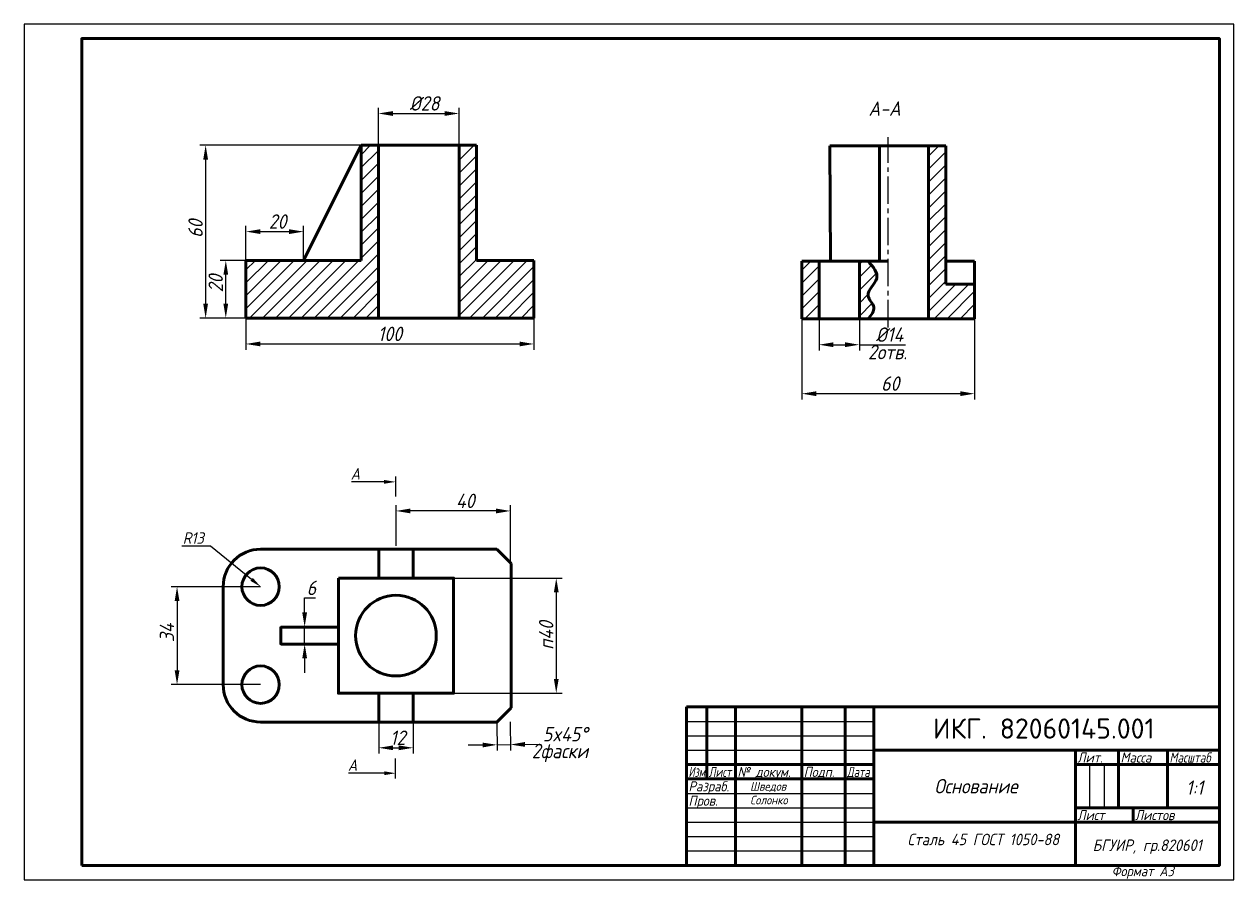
# Model space of a CAD drawing. Header units: millimetres. Extents: x 0 to 6560, y -3882 to 4246.
# Drawn here: x 0 to 420, y 0 to 297 of the extents above; entities that cross this region are included whole.
import ezdxf
from ezdxf import colors
from ezdxf.entities.mleader import LeaderData, LeaderLine
from ezdxf.math import Vec2, Vec3

# ---------------------------------------------------------------- set-up
doc = ezdxf.new("R2010")
doc.units = ezdxf.units.MM
doc.header["$LTSCALE"] = 0.5
doc.linetypes.add('осевая2', pattern=[28.575, 19.05, -3.175, 3.175, -3.175])
doc.layers.get('0').update_dxf_attribs({"lineweight": 60})
doc.layers.get('Defpoints').update_dxf_attribs({"color": 5})
doc.layers.add('1-оси', color=1, linetype='осевая2')
doc.layers.add('3-размеры', color=6, linetype='Continuous')
doc.layers.add('2-штриховка', color=7, linetype='Continuous', true_color=0x00c7c7)
doc.layers.add('4-текст', color=7, linetype='Continuous', true_color=0x00ad00)
doc.styles.get("Standard").update_dxf_attribs({"font": 'isocpeui.ttf', "width": 0.9})
doc.dimstyles.new('Standart', dxfattribs={"dimtxt": 5, "dimasz": 5, "dimexe": 2, "dimexo": 0, "dimgap": 1, "dimtad": 1, "dimtoh": 1, "dimdec": 0, "dimtxsty": 'Standard', "dimcen": 2.5, "dimadec": 0, "dimazin": 0, "dimtfac": 1, "dimtdec": 0, "dimtmove": 0, "dimatfit": 3, "dimldrblk": 'DOTSMALL', "dimfxl": 1, "dimarcsym": 0})

# ---------------------------------------------------------------- blocks, each defined once
blk = doc.blocks.new('*D2')
at = {"layer": '3-размеры', "color": 0, "lineweight": -2, "transparency": 16777216}
for p, q in [((117, 255), (61, 255)), ((63, 250), (63, 200)), ((77, 195), (61, 195))]:
    blk.add_line(p, q, dxfattribs=at)
at = {"layer": '3-размеры', "color": 0, "lineweight": 5, "transparency": 16777216}
for points in [[(62.17, 250), (63.83, 250), (63, 255)], [(62.17, 200), (63.83, 200), (63, 195)]]:
    blk.add_solid(points, dxfattribs=at)
at = {"layer": 'Defpoints', "color": 0, "lineweight": 5, "transparency": 16777216}
for p in [(117, 255), (63, 195), (77, 195)]:
    blk.add_point(p, dxfattribs=at)
at = {"layer": '3-размеры', "color": 0, "transparency": 16777216, "insert": (59.5, 226), "char_height": 5, "attachment_point": 5, "rotation": 90}
blk.add_mtext('60', dxfattribs=at)
blk = doc.blocks.new('_DotSmall')
at = {"color": 0, "linetype": 'ByBlock', "const_width": 0.5}
blk.add_lwpolyline([(-0.0625, 0, 1), (0.0625, 0, 1)], format="xyb", close=True, dxfattribs=at)
blk = doc.blocks.new('*D3')
at = {"layer": '3-размеры', "color": 0, "lineweight": -2, "transparency": 16777216}
for p, q in [((77, 215), (68, 215)), ((70, 200), (70, 210)), ((77, 195), (68, 195))]:
    blk.add_line(p, q, dxfattribs=at)
at = {"layer": '3-размеры', "color": 0, "lineweight": 5, "transparency": 16777216}
for points in [[(69.17, 210), (70.83, 210), (70, 215)], [(69.17, 200), (70.83, 200), (70, 195)]]:
    blk.add_solid(points, dxfattribs=at)
at = {"layer": 'Defpoints', "color": 0, "lineweight": 5, "transparency": 16777216}
for p in [(70, 215), (77, 215), (77, 195)]:
    blk.add_point(p, dxfattribs=at)
at = {"layer": '3-размеры', "color": 0, "transparency": 16777216, "insert": (66.5, 207), "char_height": 5, "attachment_point": 5, "rotation": 90}
blk.add_mtext('20', dxfattribs=at)
blk = doc.blocks.new('*D4')
at = {"layer": '3-размеры', "color": 0, "lineweight": -2, "transparency": 16777216}
for p, q in [((77, 195), (77, 184)), ((177, 195), (177, 184)), ((82, 186), (172, 186))]:
    blk.add_line(p, q, dxfattribs=at)
at = {"layer": '3-размеры', "color": 0, "lineweight": 5, "transparency": 16777216}
for points in [[(82, 186.83), (82, 185.17), (77, 186)], [(172, 186.83), (172, 185.17), (177, 186)]]:
    blk.add_solid(points, dxfattribs=at)
at = {"layer": 'Defpoints', "color": 0, "lineweight": 5, "transparency": 16777216}
for p in [(77, 195), (177, 195), (177, 186)]:
    blk.add_point(p, dxfattribs=at)
at = {"layer": '3-размеры', "color": 0, "transparency": 16777216, "insert": (127, 189.5), "char_height": 5, "attachment_point": 5}
blk.add_mtext('100', dxfattribs=at)
blk = doc.blocks.new('*D5')
at = {"layer": '3-размеры', "color": 0, "lineweight": -2, "transparency": 16777216}
for p, q in [((77, 215), (77, 227)), ((97, 215), (97, 227)), ((82, 225), (92, 225))]:
    blk.add_line(p, q, dxfattribs=at)
at = {"layer": '3-размеры', "color": 0, "lineweight": 5, "transparency": 16777216}
for points in [[(82, 225.83), (82, 224.17), (77, 225)], [(92, 225.83), (92, 224.17), (97, 225)]]:
    blk.add_solid(points, dxfattribs=at)
at = {"layer": 'Defpoints', "color": 0, "lineweight": 5, "transparency": 16777216}
for p in [(97, 225), (77, 215), (97, 215)]:
    blk.add_point(p, dxfattribs=at)
at = {"layer": '3-размеры', "color": 0, "transparency": 16777216, "insert": (88, 228.5), "char_height": 5, "attachment_point": 5}
blk.add_mtext('20', dxfattribs=at)
blk = doc.blocks.new('*D6')
at = {"layer": '3-размеры', "color": 0, "lineweight": -2, "transparency": 16777216}
for p, q in [((82.08, 101.75), (51.08, 101.75)), ((53.08, 96.75), (53.08, 72.75)), ((82.08, 67.75), (51.08, 67.75))]:
    blk.add_line(p, q, dxfattribs=at)
at = {"layer": '3-размеры', "color": 0, "lineweight": 5, "transparency": 16777216}
for points in [[(52.25, 96.75), (53.91, 96.75), (53.08, 101.75)], [(52.25, 72.75), (53.91, 72.75), (53.08, 67.75)]]:
    blk.add_solid(points, dxfattribs=at)
at = {"layer": 'Defpoints', "color": 0, "lineweight": 5, "transparency": 16777216}
for p in [(82.08, 101.75), (53.08, 67.75), (82.08, 67.75)]:
    blk.add_point(p, dxfattribs=at)
at = {"layer": '3-размеры', "color": 0, "transparency": 16777216, "insert": (49.58, 85.75), "char_height": 5, "attachment_point": 5, "rotation": 90}
blk.add_mtext('34', dxfattribs=at)
blk = doc.blocks.new('*D7')
at = {"layer": '3-размеры', "color": 0, "lineweight": -2, "transparency": 16777216}
for p, q in [((123, 255), (123, 268)), ((128, 266), (146, 266)), ((151, 255), (151, 268))]:
    blk.add_line(p, q, dxfattribs=at)
at = {"layer": '3-размеры', "color": 0, "lineweight": 5, "transparency": 16777216}
for points in [[(128, 266.83), (128, 265.17), (123, 266)], [(146, 266.83), (146, 265.17), (151, 266)]]:
    blk.add_solid(points, dxfattribs=at)
at = {"layer": 'Defpoints', "color": 0, "lineweight": 5, "transparency": 16777216}
for p in [(151, 266), (123, 255), (151, 255)]:
    blk.add_point(p, dxfattribs=at)
at = {"layer": '3-размеры', "color": 0, "transparency": 16777216, "insert": (139, 269.5), "char_height": 5, "attachment_point": 5}
blk.add_mtext('%%C28', dxfattribs=at)
blk = doc.blocks.new('*D8')
at = {"layer": '3-размеры', "color": 0, "lineweight": -2, "transparency": 16777216}
for p, q in [((149.08, 104.75), (186.74, 104.75)), ((184.74, 99.75), (184.74, 69.75)), ((149.08, 64.75), (186.74, 64.75))]:
    blk.add_line(p, q, dxfattribs=at)
at = {"layer": '3-размеры', "color": 0, "lineweight": 5, "transparency": 16777216}
for points in [[(183.91, 99.75), (185.58, 99.75), (184.74, 104.75)], [(183.91, 69.75), (185.58, 69.75), (184.74, 64.75)]]:
    blk.add_solid(points, dxfattribs=at)
at = {"layer": 'Defpoints', "color": 0, "lineweight": 5, "transparency": 16777216}
for p in [(149.08, 104.75), (149.08, 64.75), (184.74, 64.75)]:
    blk.add_point(p, dxfattribs=at)
at = {"layer": '3-размеры', "color": 0, "transparency": 16777216, "insert": (181.24, 84.82), "char_height": 5, "attachment_point": 5, "rotation": 90}
blk.add_mtext('п40', dxfattribs=at)
blk = doc.blocks.new('*D9')
at = {"layer": '3-размеры', "color": 0, "lineweight": -2, "transparency": 16777216}
for p, q in [((129.1, 115.97), (129.1, 130.04)), ((163.85, 128.04), (134.1, 128.04)), ((168.85, 101.79), (168.85, 130.04))]:
    blk.add_line(p, q, dxfattribs=at)
at = {"layer": '3-размеры', "color": 0, "lineweight": 5, "transparency": 16777216}
for points in [[(134.1, 128.87), (134.1, 127.2), (129.1, 128.04)], [(163.85, 128.87), (163.85, 127.2), (168.85, 128.04)]]:
    blk.add_solid(points, dxfattribs=at)
at = {"layer": 'Defpoints', "color": 0, "lineweight": 5, "transparency": 16777216}
for p in [(129.1, 128.04), (129.1, 115.97), (168.85, 101.79)]:
    blk.add_point(p, dxfattribs=at)
at = {"layer": '3-размеры', "color": 0, "transparency": 16777216, "insert": (153.18, 131.54), "char_height": 5, "attachment_point": 5}
blk.add_mtext('40', dxfattribs=at)
blk = doc.blocks.new('*D10')
at = {"layer": '3-размеры', "color": 0, "lineweight": -2, "transparency": 16777216}
for p, q in [((123.08, 54.75), (123.08, 43.82)), ((135.08, 54.75), (135.08, 43.82)), ((128.08, 45.82), (130.08, 45.82))]:
    blk.add_line(p, q, dxfattribs=at)
at = {"layer": '3-размеры', "color": 0, "lineweight": 5, "transparency": 16777216}
for points in [[(128.08, 46.65), (128.08, 44.99), (123.08, 45.82)], [(130.08, 46.65), (130.08, 44.99), (135.08, 45.82)]]:
    blk.add_solid(points, dxfattribs=at)
at = {"layer": 'Defpoints', "color": 0, "lineweight": 5, "transparency": 16777216}
for p in [(123.08, 54.75), (135.08, 54.75), (135.08, 45.82)]:
    blk.add_point(p, dxfattribs=at)
at = {"layer": '3-размеры', "color": 0, "transparency": 16777216, "insert": (129.74, 49.32), "char_height": 5, "attachment_point": 5}
blk.add_mtext('12', dxfattribs=at)
blk = doc.blocks.new('*D11')
at = {"layer": '3-размеры', "color": 0, "lineweight": -2, "transparency": 16777216}
for p, q in [((97.38, 92.82), (97.38, 97.82)), ((97.38, 97.82), (101.1, 97.82)), ((88.74, 87.82), (99.38, 87.82)), ((97.38, 81.82), (97.38, 87.82)), ((88.74, 81.82), (99.38, 81.82)), ((97.38, 76.82), (97.38, 71.82))]:
    blk.add_line(p, q, dxfattribs=at)
at = {"layer": '3-размеры', "color": 0, "lineweight": 5, "transparency": 16777216}
for points in [[(96.55, 92.82), (98.22, 92.82), (97.38, 87.82)], [(96.55, 76.82), (98.22, 76.82), (97.38, 81.82)]]:
    blk.add_solid(points, dxfattribs=at)
at = {"layer": 'Defpoints', "color": 0, "lineweight": 5, "transparency": 16777216}
for p in [(88.74, 87.82), (97.38, 87.82), (88.74, 81.82)]:
    blk.add_point(p, dxfattribs=at)
at = {"layer": '3-размеры', "color": 0, "transparency": 16777216, "insert": (99.74, 101.32), "char_height": 5, "attachment_point": 5}
blk.add_mtext('6', dxfattribs=at)
blk = doc.blocks.new('*D12')
at = {"layer": '3-размеры', "color": 0, "lineweight": -2, "transparency": 16777216}
for p, q in [((270, 194.74), (270, 166.74)), ((330, 194.74), (330, 166.74)), ((325, 168.74), (275, 168.74))]:
    blk.add_line(p, q, dxfattribs=at)
at = {"layer": '3-размеры', "color": 0, "lineweight": 5, "transparency": 16777216}
for points in [[(275, 169.58), (275, 167.91), (270, 168.74)], [(325, 169.58), (325, 167.91), (330, 168.74)]]:
    blk.add_solid(points, dxfattribs=at)
at = {"layer": 'Defpoints', "color": 0, "lineweight": 5, "transparency": 16777216}
for p in [(270, 194.74), (330, 194.74), (270, 168.74)]:
    blk.add_point(p, dxfattribs=at)
at = {"layer": '3-размеры', "color": 0, "transparency": 16777216, "insert": (300.72, 172.24), "char_height": 5, "attachment_point": 5}
blk.add_mtext('60', dxfattribs=at)
blk = doc.blocks.new('*D13')
at = {"layer": '3-размеры', "color": 0, "lineweight": -2, "transparency": 16777216}
for p, q in [((276, 194.74), (276, 183.74)), ((290, 194.74), (290, 183.74)), ((281, 185.74), (285, 185.74)), ((290, 185.74), (305.95, 185.74))]:
    blk.add_line(p, q, dxfattribs=at)
at = {"layer": '3-размеры', "color": 0, "lineweight": 5, "transparency": 16777216}
for points in [[(281, 186.58), (281, 184.91), (276, 185.74)], [(285, 186.58), (285, 184.91), (290, 185.74)]]:
    blk.add_solid(points, dxfattribs=at)
at = {"layer": 'Defpoints', "color": 0, "lineweight": 5, "transparency": 16777216}
for p in [(276, 194.74), (290, 194.74), (290, 185.74)]:
    blk.add_point(p, dxfattribs=at)
at = {"layer": '3-размеры', "color": 0, "transparency": 16777216, "insert": (300.47, 189.24), "char_height": 5, "attachment_point": 5}
blk.add_mtext('%%C14', dxfattribs=at)
blk = doc.blocks.new('*D14')
at = {"layer": '3-размеры', "color": 0, "lineweight": -2, "transparency": 16777216}
for p, q in [((164.08, 54.75), (164.22, 44.86)), ((168.74, 54.82), (168.89, 44.93)), ((159.2, 46.78), (154.2, 46.71)), ((164.19, 46.86), (168.86, 46.93)), ((173.86, 47), (178.86, 47.07))]:
    blk.add_line(p, q, dxfattribs=at)
at = {"layer": '3-размеры', "color": 0, "lineweight": 5, "transparency": 16777216}
for points in [[(159.18, 47.62), (159.21, 45.95), (164.19, 46.86)], [(173.85, 47.83), (173.87, 46.17), (168.86, 46.93)]]:
    blk.add_solid(points, dxfattribs=at)
at = {"layer": 'Defpoints', "color": 0, "lineweight": 5, "transparency": 16777216}
for p in [(164.08, 54.75), (168.74, 54.82), (168.86, 46.93)]:
    blk.add_point(p, dxfattribs=at)
at = {"layer": '3-размеры', "color": 0, "transparency": 16777216, "insert": (187.88, 50.57), "char_height": 5, "attachment_point": 5}
blk.add_mtext('5x45%%D', dxfattribs=at)

msp = doc.modelspace()

# ---------------------------------------------------------------- hatches: boundary and pattern name
at = {"layer": '2-штриховка'}
h = msp.add_hatch(dxfattribs=at)
h.set_pattern_fill('ANSI31', color=256)
h.paths.add_polyline_path([(77, 195), (123, 195), (123, 255), (117, 255), (117, 215), (77, 215)])
h.paths.add_polyline_path([(151, 195), (177, 195), (177, 215), (157, 215), (157, 255), (151, 255)])
h.paths.add_polyline_path([(270, 214.74), (270, 194.74), (276, 194.74), (276, 214.74)])
edge = h.paths.add_edge_path()
edge.add_spline(control_points=[(293, 194.74), (294.11, 196.08), (296.34, 198.74), (290.84, 203.41), (298.27, 208.74), (294.76, 212.74), (293, 214.74)], knot_values=[0, 0, 0, 0, 4.472136, 8.944272, 15.652476, 22.36068, 22.36068, 22.36068, 22.36068], degree=3, periodic=0)
edge.add_line((293, 214.74), (290, 214.74))
edge.add_line((290, 214.74), (290, 194.74))
edge.add_line((290, 194.74), (293, 194.74))
h.paths.add_polyline_path([(314, 194.74), (330, 194.74), (330, 206.74), (320, 206.74), (320, 214.74), (320, 254.74), (314, 254.74)])

# ---------------------------------------------------------------- linework, layer by layer
for p, q in [((97, 215), (117, 255)), ((117, 215), (117, 255)), ((117, 255), (157, 255)), ((117, 255), (123, 255)), ((123, 255), (123, 195)), ((151, 255), (151, 195)), ((157, 255), (157, 215)), ((279.72, 254.74), (280, 214.74)), ((279.72, 254.74), (314.72, 254.74)), ((297, 254.74), (297, 214.74)), ((314, 254.74), (314, 194.74)), ((314, 254.74), (320, 254.74)), ((320, 254.74), (320, 214.74)), ((77, 195), (77, 215)), ((77, 215), (117, 215)), ((77, 215), (97, 215)), ((157, 215), (177, 215)), ((177, 215), (177, 195)), ((270, 194.74), (270, 214.74)), ((270, 214.74), (300, 214.74)), ((276, 214.74), (276, 194.74)), ((290, 214.74), (290, 194.74)), ((320, 214.74), (330, 214.74)), ((320, 214.74), (320, 206.74)), ((330, 214.74), (330, 194.74)), ((320, 206.74), (330, 206.74)), ((177, 195), (77, 195)), ((330, 194.74), (270, 194.74)), ((82.08, 114.75), (164.08, 114.75)), ((135.08, 114.75), (123.08, 114.75)), ((123.08, 114.75), (123.08, 104.75)), ((135.08, 104.75), (135.08, 114.75)), ((164.08, 114.75), (169.08, 109.75)), ((169.08, 109.75), (169.08, 84.75)), ((69.08, 84.75), (69.08, 101.75)), ((129.08, 104.75), (135.08, 104.75)), ((69.08, 84.75), (69.08, 67.75)), ((109.08, 87.75), (89.08, 87.75)), ((89.08, 87.75), (89.08, 81.75)), ((109.08, 84.75), (109.08, 87.75)), ((169.08, 59.75), (169.08, 84.75)), ((89.08, 81.75), (109.08, 81.75)), ((123.08, 54.75), (123.08, 64.75)), ((129.08, 64.75), (129.08, 64.75)), ((129.08, 64.75), (135.08, 64.75)), ((135.08, 64.75), (135.08, 54.75)), ((169.08, 59.75), (164.08, 54.75)), ((82.08, 54.75), (164.08, 54.75)), ((135.08, 54.75), (123.08, 54.75)), ((365, 45), (365, 40))]:
    msp.add_line(p, q)
at = {"lineweight": 30}
for p, q in [((129, 133), (129, 140)), ((128.94, 35.11), (128.94, 42.11))]:
    msp.add_line(p, q, dxfattribs=at)
at = {"lineweight": 60}
for p, q in [((415, 60), (230, 60)), ((230, 5), (230, 60)), ((237, 60), (237, 35)), ((247, 5), (247, 60)), ((270, 60), (270, 5)), ((285, 5), (285, 60)), ((295, 60), (295, 5)), ((295, 45), (415, 45)), ((365, 5), (365, 45)), ((380, 45), (380, 25)), ((397, 25), (397, 45)), ((230, 40), (295, 40)), ((365, 40), (415, 40)), ((230, 35), (295, 35)), ((365, 25), (415, 25)), ((385, 20), (385, 25)), ((295, 20), (415, 20))]:
    msp.add_line(p, q, dxfattribs=at)
at = {"lineweight": -3}
for p, q in [((230, 55), (295, 55)), ((230, 50), (295, 50)), ((230, 45), (295, 45)), ((370, 25), (370, 40)), ((375, 40), (375, 25)), ((230, 30), (295, 30)), ((230, 25), (295, 25)), ((230, 20), (295, 20)), ((230, 15), (295, 15)), ((230, 10), (295, 10))]:
    msp.add_line(p, q, dxfattribs=at)
at = {"lineweight": 60}
msp.add_lwpolyline([(20, 5), (415, 5), (415, 292), (20, 292)], close=True, dxfattribs=at)
msp.add_lwpolyline([(109.08, 104.75), (109.08, 64.75), (149.08, 64.75), (149.08, 104.75)], close=True)
for centre, radius in [((82.08, 101.75), 6.5), ((82.08, 101.75), 6.5), ((129.08, 84.75), 14), ((82.08, 67.75), 6.5)]:
    msp.add_circle(centre, radius)
for centre, start, end in [((82.08, 101.75), 90, 180), ((82.08, 67.75), 180, 270)]:
    msp.add_arc(centre, 13, start, end)
msp.add_spline([(293, 214.74), (296, 208.74), (293, 202.74), (295, 198.74), (293, 194.74)], degree=3)
at = {"layer": '1-оси', "linetype": 'осевая2'}
msp.add_line((300, 191.74), (300, 257.74), dxfattribs=at)
at = {"layer": 'Defpoints'}
msp.add_line((314, 254.74), (320, 254.74), dxfattribs=at)
msp.add_lwpolyline([(0, 0), (420, 0), (420, 297), (0, 297)], close=True, dxfattribs=at)

# ---------------------------------------------------------------- texts
at = {"width": 0.9}
msp.add_text('A-A', height=5, dxfattribs=at).set_placement((293.17, 265.2))
at = {"lineweight": -3, "width": 0.9}
msp.add_text('Формат А3', height=3.5, dxfattribs=at).set_placement((377.6, 1.25))
at = {"layer": '3-размеры', "width": 0.9}
for s, p in [('2отв.', (293, 180.68)), ('2фаски', (176.23, 42.21))]:
    msp.add_text(s, height=5, dxfattribs=at).set_placement(p)
at = {"layer": '4-текст', "lineweight": -3}
for s, width, p in [('Лит.', 0.9, (365.67, 40.7)), ('Масса', 0.9, (380.67, 40.7)), ('Масштаб', 0.8, (397.67, 40.7)), ('Изм.', 0.7, (230.67, 35.7)), ('Лист', 0.75, (237.67, 35.7)), ('№ докум.', 0.9, (247.67, 35.7)), ('Подп.', 0.9, (270.67, 35.7)), ('Дата', 0.75, (285.67, 35.7)), ('Разраб.', 0.9, (230.67, 30.7)), ('Пров.', 0.9, (230.67, 25.7)), ('Лист', 0.9, (365.67, 20.7)), ('Листов', 0.9, (385.67, 20.7))]:
    msp.add_text(s, height=3.5, dxfattribs=dict(at, width=width)).set_placement(p)
at = {"layer": '4-текст', "lineweight": 5}
for s, width, gutter_width, heights, insert, char_height, attachment_point in [('{\\fISOCPEUR|b0|i0|c204|p34;\\W1;ИКГ. 82060145.001}', 84, 35, [0], (354, 52.5), 7, 5), ('Шведов', 19, 15, [0], (252.05, 33.92), 3, 1), ('Основание', 43, 25, [0], (330.5, 32.5), 5, 5), ('1:1', 13, 25, [0], (403.41, 34.48), 5, 1), ('Солонко', 17, 15, [0], (258.56, 27.68), 3, 5), ('Сталь 45 ГОСТ 1050-88', 61, 20, [11], (333.02, 14), 4, 5), ('БГУИР, гр.820601', 41, 20, [0], (371, 14), 4, 1)]:
    msp.add_mtext_dynamic_manual_height_columns(s, width=width, gutter_width=gutter_width, heights=heights, dxfattribs=dict(at, insert=insert, char_height=char_height, attachment_point=attachment_point))

# ---------------------------------------------------------------- dimensions: what is measured, and where the dimension line sits
at = {"layer": '3-размеры'}
for base, p1, p2, text, picture, middle in [((151, 266), (123, 255), (151, 255), '%%C28', '*D7', (139, 266)), ((290, 185.74), (276, 194.74), (290, 194.74), '%%C14', '*D13', (300.47, 185.74))]:
    dim = msp.add_linear_dim(base=base, p1=p1, p2=p2, text=text, dimstyle='Standart', dxfattribs=at)
    dim.commit()
    dim.dimension.update_dxf_attribs({"geometry": picture, "text_midpoint": middle, "dimtype": 160})
for base, p1, p2, picture, middle in [((63, 195), (117, 255), (77, 195), '*D2', (63, 226)), ((70, 215), (77, 195), (77, 215), '*D3', (70, 207)), ((53.08, 67.75), (82.08, 101.75), (82.08, 67.75), '*D6', (53.08, 85.75)), ((97.38, 87.82), (88.74, 81.82), (88.74, 87.82), '*D11', (99.74, 97.82))]:
    dim = msp.add_linear_dim(base=base, p1=p1, p2=p2, angle=90, dimstyle='Standart', dxfattribs=at)
    dim.commit()
    dim.dimension.update_dxf_attribs({"geometry": picture, "text_midpoint": middle, "dimtype": 160})
for base, p1, p2, picture, middle in [((97, 225), (77, 215), (97, 215), '*D5', (88, 225)), ((177, 186), (77, 195), (177, 195), '*D4', (127, 186)), ((270, 168.74), (330, 194.74), (270, 194.74), '*D12', (300.72, 168.74)), ((129.1, 128.04), (168.85, 101.79), (129.1, 115.97), '*D9', (153.18, 128.04)), ((135.08, 45.82), (123.08, 54.75), (135.08, 54.75), '*D10', (129.74, 45.82))]:
    dim = msp.add_linear_dim(base=base, p1=p1, p2=p2, dimstyle='Standart', dxfattribs=at)
    dim.commit()
    dim.dimension.update_dxf_attribs({"geometry": picture, "text_midpoint": middle, "dimtype": 160})
for base, p1, p2, angle, text, picture, middle, dimtype in [((184.74, 64.75), (149.08, 104.75), (149.08, 64.75), 90, 'п40', '*D8', (184.74, 84.82), 160), ((168.86, 46.93), (164.08, 54.75), (168.74, 54.82), 0.8407, '5x45%%D', '*D14', (187.88, 47.07), 161)]:
    dim = msp.add_linear_dim(base=base, p1=p1, p2=p2, angle=angle, text=text, dimstyle='Standart', dxfattribs=at)
    dim.commit()
    dim.dimension.update_dxf_attribs({"geometry": picture, "text_midpoint": middle, "dimtype": dimtype})

# ---------------------------------------------------------------- leaders
at = {"lineweight": 20}
ml = msp.add_multileader_mtext('Standard', dxfattribs=at)
ml.set_content('А', color=256)
ml.set_leader_properties()
ml.build(insert=Vec2(0, 0))
ml.multileader.update_dxf_attribs({"text_right_attachment_type": 6, "dogleg_length": 0.36})
ctx = ml.context
ctx.base_point, ctx.plane_origin = Vec3(112.01, 140.93), Vec3(128.97, 138.13)
ctx.right_attachment, ctx.text_align_type = 6, 2
notes = []
notes.append((ctx, [(0, (1, 1, 0), (118.97, 138.13), (-1, 0), 0.36, [(0, [(128.97, 138.13)], 0, [])])]))
ctx.mtext.insert, ctx.mtext.alignment, ctx.mtext.flow_direction = Vec3(116.61, 142.93), 3, 5
ml = msp.add_multileader_mtext('Standard', dxfattribs=at)
ml.set_content('А', color=256)
ml.set_leader_properties(linetype='ByLayer')
ml.build(insert=Vec2(0, 0))
ml.multileader.update_dxf_attribs({"text_right_attachment_type": 6, "dogleg_length": 0.36})
ctx = ml.context
ctx.base_point, ctx.plane_origin = Vec3(111.04, 39.8), Vec3(129, 37)
ctx.right_attachment, ctx.text_align_type = 6, 2
notes.append((ctx, [(0, (1, 1, 0), (118, 37), (-1, 0), 0.36, [(0, [(129, 37)], 0, [])])]))
ctx.mtext.insert, ctx.mtext.alignment, ctx.mtext.flow_direction = Vec3(115.64, 41.8), 3, 5
at = {"layer": '3-размеры'}
ml = msp.add_multileader_mtext('Standard', dxfattribs=at)
ml.set_content('R13', color=256)
ml.set_leader_properties()
ml.build(insert=Vec2(0, 0))
ml.multileader.update_dxf_attribs({"text_right_attachment_type": 6, "dogleg_length": 0.36})
ctx = ml.context
ctx.base_point, ctx.plane_origin = Vec3(52.98, 118.62), Vec3(82.08, 101.75)
ctx.right_attachment, ctx.text_align_type = 6, 2
notes.append((ctx, [(0, (1, 1, 0), (64.74, 115.82), (-1, 0), 0.36, [(0, [(82.08, 101.75)], 0, [])])]))
ctx.mtext.insert, ctx.mtext.width, ctx.mtext.alignment, ctx.mtext.flow_direction = Vec3(62.38, 120.62), 7.5983, 3, 5
for ctx, leaders in notes:
    for number, flags, end, landing, length, lines in leaders:
        leader = LeaderData()
        leader.index, (leader.has_last_leader_line, leader.has_dogleg_vector, leader.attachment_direction) = number, flags
        leader.last_leader_point, leader.dogleg_vector, leader.dogleg_length = Vec3(end), Vec3(landing), length
        for number, points, colour, breaks in lines:
            line = LeaderLine()
            line.index, line.vertices, line.color, line.breaks = number, Vec3.list(points), colors.encode_raw_color(colour), breaks
            leader.lines.append(line)
        ctx.leaders.append(leader)

doc.saveas('drawing.dxf')
